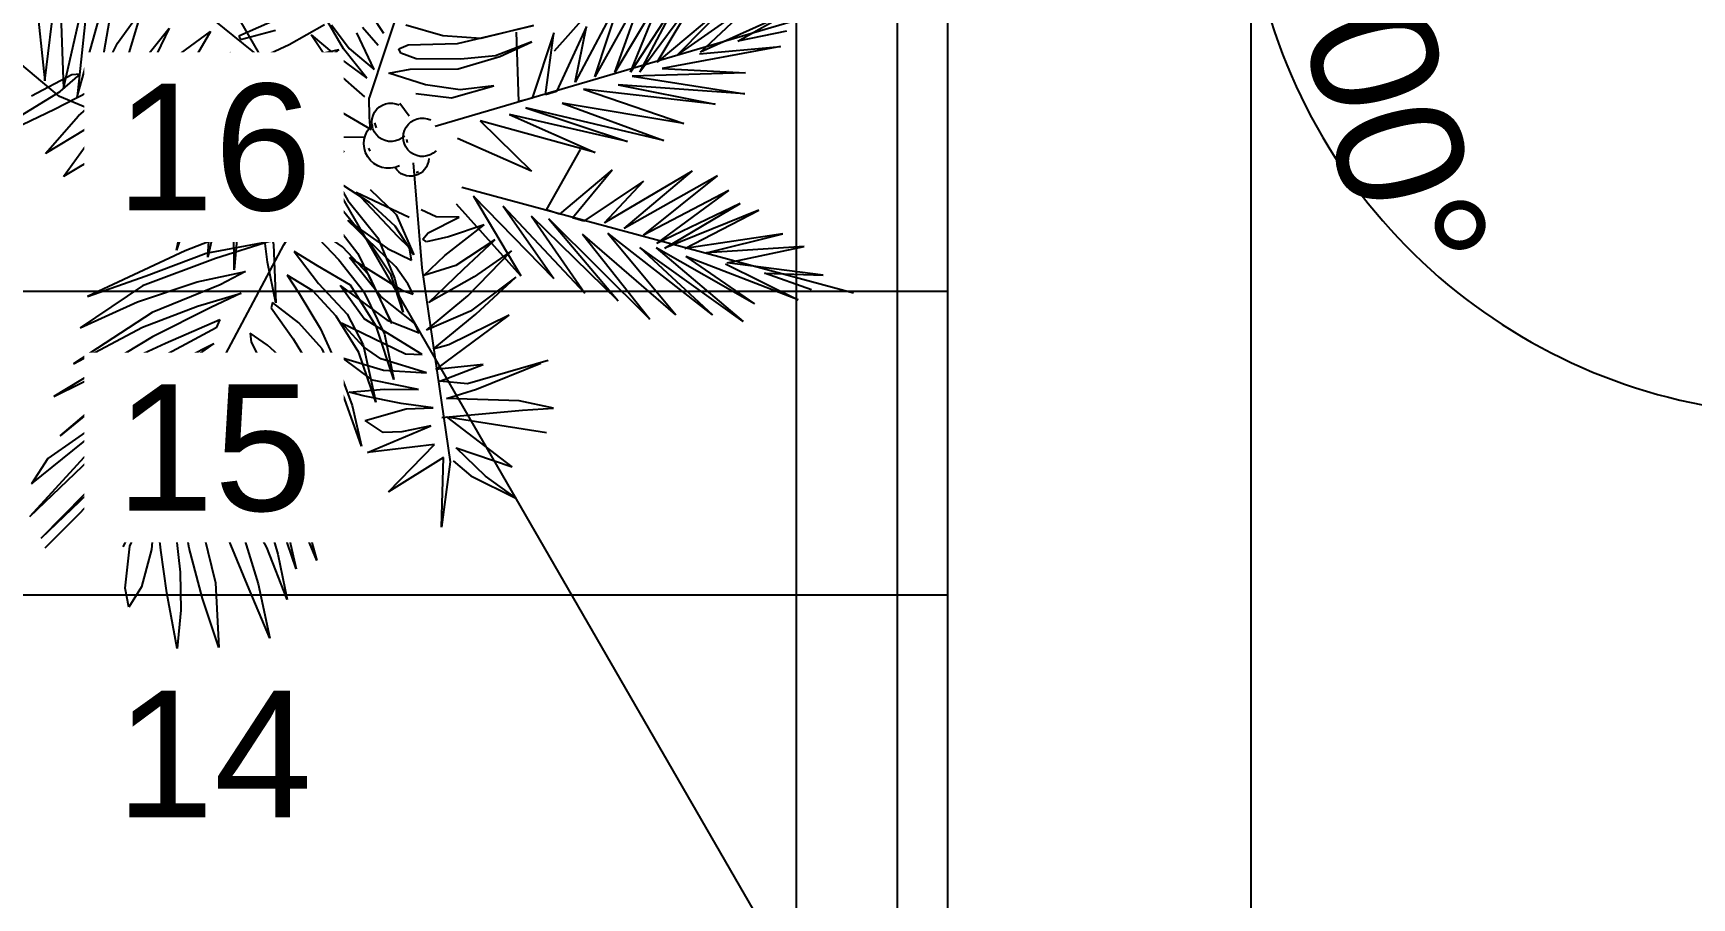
# Model space of a CAD drawing. Header units: metres. Extents: x 97 to 197, y 104 to 205.
# Drawn here: x 103.822 to 105.462, y 117.134 to 117.988 of the extents above; entities that cross this region are included whole.
import ezdxf

# ---------------------------------------------------------------- set-up
doc = ezdxf.new("R2010")
doc.units = ezdxf.units.M
doc.linetypes.add('ACAD_ISO10W100', pattern=[18, 12, -3, 0, -3])
doc.linetypes.add('ACAD_ISO12W100', pattern=[21, 12, -3, 0, -3, 0, -3])
doc.layers.get('0').update_dxf_attribs({"plot": 0})
for name, color, linetype in [('10-PROJ_SUP', 2, 'ACAD_ISO12W100'), ('15-COTAS', 14, 'Continuous'), ('16-EIXOS', 253, 'ACAD_ISO10W100'), ('18-HATCH', 1, 'Continuous'), ('5-PISO', 1, 'Continuous'), ('6-VEGETAÇÃO', 104, 'Continuous'), ('TEXT', 1, 'Continuous')]:
    doc.layers.add(name, color=color, linetype=linetype)
doc.styles.add('Arial', font='arial.ttf', dxfattribs={"height": 125})
doc.styles.get("Standard").update_dxf_attribs({"font": 'arial.ttf', "height": 2.5})
doc.dimstyles.new('COTA ANOTATIVA', dxfattribs={"dimtxt": 2.5, "dimasz": 2.5, "dimexe": 2, "dimexo": 1, "dimgap": 0.5, "dimtad": 1, "dimzin": 4, "dimdsep": 46, "dimtxsty": 'Standard', "dimblk": 'ARCHTICK', "dimcen": 1, "dimclrd": 256, "dimclre": 256, "dimclrt": 256, "dimazin": 0, "dimtfac": 1, "dimtofl": 0, "dimtmove": 1, "dimatfit": 3, "dimldrblk": 'DOT', "dimfxl": 2, "dimfxlon": 1, "dimtolj": 1, "dimtzin": 0, "dimarcsym": 0})

# ---------------------------------------------------------------- blocks, each defined once
blk = doc.blocks.new('A2')
at = {"layer": '6-VEGETAÇÃO', "extrusion": (-5.08599e-09, -1.37735e-08, 1)}
for p, q in [((624.1, -0.43, 0), (616.23, 28.83, 0)), ((631.02, -14.39, 0), (619.25, 28.25, 0)), ((619.25, 28.25, 0), (625.08, 4.39, 0)), ((635.59, -1.53, 0), (626.3, 27.98, 0)), ((626.3, 27.98, 0), (633.45, -1.28, 0)), ((638.23, 15.1, 0), (634.28, 22.86, 0)), ((634.28, 22.86, 0), (638.96, -7.43, 0)), ((592.6, 10.21, 0), (589.31, 16.32, 0)), ((589.31, 16.32, 0), (594.61, 14.49, 0)), ((594.61, 14.49, 0), (604.47, 7.25, 0)), ((640.7, -13.96, 0), (638.23, 15.1, 0)), ((581.06, 3.77, 0), (572.04, 10.25, 0)), ((572.04, 10.25, 0), (587.45, 4.72, 0)), ((600.52, 2.31, 0), (592.6, 10.21, 0)), ((604.47, 7.25, 0), (612.46, -3.87, 0)), ((605.3, 9.05, 0), (657.5, -74.71, 0)), ((647.25, -22.86, 0), (642.1, 8.73, 0)), ((642.1, 8.73, 0), (645.64, -10.79, 0)), ((590.68, -1.53, 0), (581.06, 3.77, 0)), ((587.45, 4.72, 0), (598.97, 0.1, 0)), ((598.97, 0.1, 0), (611.36, -5.29, 0)), ((611.36, -5.29, 0), (600.52, 2.31, 0)), ((625.08, 4.39, 0), (628.16, -19.02, 0)), ((652.87, 4.66, 0), (651.66, -13.06, 0)), ((653.48, -28.57, 0), (652.87, 4.66, 0)), ((582.9, -8.83, 0), (566.25, -0.31, 0)), ((566.25, -0.31, 0), (580.9, -3.32, 0)), ((580.9, -3.32, 0), (595.37, -7.22, 0)), ((606.41, -8.46, 0), (590.68, -1.53, 0)), ((628.16, -19.02, 0), (624.1, -0.43, 0)), ((633.45, -1.28, 0), (633.69, -28.09, 0)), ((637.25, -21.61, 0), (635.59, -1.53, 0)), ((596.49, -12.83, 0), (582.9, -8.83, 0)), ((595.37, -7.22, 0), (607.94, -11.83, 0)), ((617.55, -13.34, 0), (606.41, -8.46, 0)), ((638.96, -7.43, 0), (638.77, -34.21, 0)), ((658.17, -5.01, 0), (657.39, -27.52, 0)), ((659.62, -32, 0), (658.17, -5.01, 0)), ((611.39, -16.33, 0), (596.49, -12.83, 0)), ((607.94, -11.83, 0), (617.55, -13.34, 0)), ((642.35, -35.84, 0), (640.7, -13.96, 0)), ((645.64, -10.79, 0), (643.48, -34.02, 0)), ((651.66, -13.06, 0), (650.08, -30.92, 0)), ((666.22, -11.84, 0), (664.45, -29.9, 0)), ((667.71, -33.53, 0), (666.22, -11.84, 0)), ((576.52, -19.4, 0), (561.2, -14.47, 0)), ((561.2, -14.47, 0), (577.76, -16.52, 0)), ((577.76, -16.52, 0), (594.92, -18.79, 0)), ((594.92, -18.79, 0), (607.97, -18, 0)), ((607.97, -18, 0), (620.79, -17.36, 0)), ((620.79, -17.36, 0), (611.39, -16.33, 0)), ((633.69, -28.09, 0), (631.02, -14.39, 0)), ((672.96, -18.13, 0), (669.66, -35.78, 0)), ((670.32, -49.18, 0), (672.96, -18.13, 0)), ((590.56, -22.62, 0), (576.52, -19.4, 0)), ((600.57, -22.48, 0), (590.56, -22.62, 0)), ((612.47, -22.05, 0), (600.57, -22.48, 0)), ((611.77, -26.14, 0), (619.4, -23.71, 0)), ((623.72, -20.42, 0), (612.47, -22.05, 0)), ((619.4, -23.71, 0), (623.72, -20.42, 0)), ((638.77, -34.21, 0), (637.25, -21.61, 0)), ((646.58, -45.82, 0), (647.25, -22.86, 0)), ((724.51, -36.88, 0), (725.7, -21.6, 0)), ((581.06, -28.55, 0), (568.39, -24.33, 0)), ((568.39, -24.33, 0), (584.34, -26.83, 0)), ((593.43, -31.65, 0), (581.06, -28.55, 0)), ((584.34, -26.83, 0), (600.76, -27.15, 0)), ((600.76, -27.15, 0), (611.77, -26.14, 0)), ((619.6, -28.38, 0), (605.36, -30.84, 0)), ((628.96, -27.59, 0), (619.6, -28.38, 0)), ((625.75, -29.86, 0), (628.96, -27.59, 0)), ((652.4, -47.45, 0), (653.48, -28.57, 0)), ((657.39, -27.52, 0), (654.71, -44.29, 0)), ((715.08, -41.71, 0), (714.76, -28.26, 0)), ((714.76, -28.26, 0), (719.41, -42, 0)), ((727.73, -26.01, 0), (728.19, -40.94, 0)), ((592.45, -36.48, 0), (574.8, -31.06, 0)), ((574.8, -31.06, 0), (590.27, -34.1, 0)), ((605.36, -30.84, 0), (593.43, -31.65, 0)), ((603.55, -34.91, 0), (615.13, -33.12, 0)), ((615.13, -33.12, 0), (625.75, -29.86, 0)), ((650.08, -30.92, 0), (648.13, -47.96, 0)), ((656.74, -53.01, 0), (659.62, -32, 0)), ((664.45, -29.9, 0), (660.81, -47.71, 0)), ((706.63, -42.01, 0), (706.47, -29.52, 0)), ((706.47, -29.52, 0), (711.71, -41.21, 0)), ((730.65, -46.3, 0), (731.1, -33.08, 0)), ((593.33, -42.4, 0), (573.91, -37.44, 0)), ((573.91, -37.44, 0), (593.01, -39.88, 0)), ((590.27, -34.1, 0), (603.55, -34.91, 0)), ((607.56, -38.38, 0), (592.45, -36.48, 0)), ((622.22, -35.52, 0), (607.56, -38.38, 0)), ((619.59, -40.28, 0), (627.98, -37.29, 0)), ((633.83, -35.14, 0), (622.22, -35.52, 0)), ((627.98, -37.29, 0), (633.83, -35.14, 0)), ((643.02, -42.96, 0), (642.35, -35.84, 0)), ((643.48, -34.02, 0), (643.02, -42.96, 0)), ((663.98, -55.62, 0), (667.71, -33.53, 0)), ((669.66, -35.78, 0), (666.67, -54.11, 0)), ((723.58, -55.2, 0), (724.51, -36.88, 0)), ((726.98, -40.06, 0), (744.01, -33.84, 0)), ((593.01, -39.88, 0), (607.04, -41.98, 0)), ((604.42, -44.47, 0), (593.33, -42.4, 0)), ((607.04, -41.98, 0), (619.59, -40.28, 0)), ((693.53, -53.3, 0), (689.81, -41.87, 0)), ((689.81, -41.87, 0), (702.49, -58.31, 0)), ((704.78, -60.12, 0), (698.71, -38.57, 0)), ((698.71, -38.57, 0), (710.68, -60.46, 0)), ((710.68, -60.46, 0), (706.63, -42.01, 0)), ((711.71, -41.21, 0), (716.42, -58.42, 0)), ((713.34, -50.48, 0), (726.98, -40.06, 0)), ((716.42, -58.42, 0), (715.08, -41.71, 0)), ((719.41, -42, 0), (722.17, -56.11, 0)), ((728.19, -40.94, 0), (729.64, -48.46, 0)), ((759.89, -58.86, 0), (728.4, -42.16, 0)), ((728.4, -42.16, 0), (754.37, -66.21, 0)), ((766.34, -53.39, 0), (733.01, -38.62, 0)), ((733.01, -38.62, 0), (759.89, -58.86, 0)), ((598.98, -49.69, 0), (583.29, -44.89, 0)), ((583.29, -44.89, 0), (596.7, -47.15, 0)), ((596.7, -47.15, 0), (610.77, -48.82, 0)), ((615.2, -44.5, 0), (604.42, -44.47, 0)), ((628.03, -44.58, 0), (615.2, -44.5, 0)), ((622.13, -48.35, 0), (636.69, -44.61, 0)), ((636.69, -44.61, 0), (628.03, -44.58, 0)), ((648.13, -47.96, 0), (646.58, -45.82, 0)), ((654.71, -44.29, 0), (651.56, -57.09, 0)), ((651.56, -57.09, 0), (652.4, -47.45, 0)), ((660.81, -47.71, 0), (656.41, -61.27, 0)), ((695.14, -73.61, 0), (671.65, -47.12, 0)), ((671.65, -47.12, 0), (699.38, -71.82, 0)), ((683.04, -51.44, 0), (682.59, -47.07, 0)), ((682.59, -47.07, 0), (699.13, -63.91, 0)), ((754.37, -66.21, 0), (724.35, -44.35, 0)), ((724.35, -44.35, 0), (742.61, -63.03, 0)), ((729.64, -48.46, 0), (730.65, -46.3, 0)), ((598.07, -57.61, 0), (585.81, -51.87, 0)), ((585.81, -51.87, 0), (596.07, -54.74, 0)), ((611.27, -51.52, 0), (598.98, -49.69, 0)), ((610.77, -48.82, 0), (622.13, -48.35, 0)), ((623.94, -51.71, 0), (611.27, -51.52, 0)), ((637.91, -52.5, 0), (623.94, -51.71, 0)), ((640.32, -53.53, 0), (637.91, -52.5, 0)), ((667.21, -69.42, 0), (670.32, -49.18, 0)), ((699.38, -71.82, 0), (683.04, -51.44, 0)), ((701.26, -65.36, 0), (713.34, -50.48, 0)), ((743.49, -67.33, 0), (725.37, -52.2, 0)), ((725.37, -52.2, 0), (732, -62.21, 0)), ((596.07, -54.74, 0), (608.56, -57.65, 0)), ((624.05, -59.58, 0), (634.83, -56.21, 0)), ((634.83, -56.21, 0), (640.32, -53.53, 0)), ((656.41, -61.27, 0), (656.74, -53.01, 0)), ((666.67, -54.11, 0), (660.37, -71.87, 0)), ((660.37, -71.87, 0), (663.98, -55.62, 0)), ((690.2, -76.67, 0), (665.43, -53.89, 0)), ((665.43, -53.89, 0), (695.14, -73.61, 0)), ((699.13, -63.91, 0), (693.53, -53.3, 0)), ((728.28, -77.37, 0), (714.22, -56.77, 0)), ((714.22, -56.77, 0), (720.07, -74.73, 0)), ((722.59, -58.1, 0), (720.13, -56.52, 0)), ((720.13, -56.52, 0), (728.28, -77.37, 0)), ((722.17, -56.11, 0), (723.58, -55.2, 0)), ((608.2, -61.15, 0), (598.07, -57.61, 0)), ((619.38, -63.81, 0), (608.2, -61.15, 0)), ((608.56, -57.65, 0), (624.05, -59.58, 0)), ((686, -78.09, 0), (658.48, -58.71, 0)), ((658.48, -58.71, 0), (690.2, -76.67, 0)), ((703.21, -62.22, 0), (701.9, -63.27, 0)), ((702.49, -58.31, 0), (704.78, -60.12, 0)), ((707.35, -76, 0), (703.21, -62.22, 0)), ((715.09, -76.02, 0), (708.71, -59.36, 0)), ((708.71, -59.36, 0), (711.69, -75.86, 0)), ((736.82, -73.21, 0), (722.59, -58.1, 0)), ((732, -62.21, 0), (736.82, -73.21, 0)), ((581.31, -83.95, 0), (580.69, -65.22, 0)), ((580.69, -65.22, 0), (585.87, -83.56, 0)), ((585.87, -83.56, 0), (593.52, -65.64, 0)), ((593.52, -65.64, 0), (591.09, -85.4, 0)), ((607.52, -68.57, 0), (595.98, -65.06, 0)), ((595.98, -65.06, 0), (610.37, -67.69, 0)), ((632.64, -63.5, 0), (619.38, -63.81, 0)), ((643.65, -62.49, 0), (632.64, -63.5, 0)), ((635.84, -67.22, 0), (644.75, -63.59, 0)), ((644.75, -63.59, 0), (643.65, -62.49, 0)), ((659.1, -72.18, 0), (644.22, -64.35, 0)), ((644.22, -64.35, 0), (655.56, -68.14, 0)), ((687.32, -85.09, 0), (701.26, -65.36, 0)), ((701.9, -63.27, 0), (702.77, -81.59, 0)), ((596.26, -72.49, 0), (601.88, -69.74, 0)), ((601.88, -69.74, 0), (598.85, -81.65, 0)), ((611.3, -69.77, 0), (606.97, -78.92, 0)), ((618.93, -70.51, 0), (607.52, -68.57, 0)), ((608.3, -72.79, 0), (611.3, -69.77, 0)), ((610.37, -67.69, 0), (626, -69.26, 0)), ((631.2, -71.78, 0), (618.93, -70.51, 0)), ((626, -69.26, 0), (635.84, -67.22, 0)), ((643.16, -71.54, 0), (631.2, -71.78, 0)), ((641.87, -75.37, 0), (649.47, -71.12, 0)), ((649.47, -71.12, 0), (643.16, -71.54, 0)), ((655.56, -68.14, 0), (665.55, -72.32, 0)), ((662.51, -79.23, 0), (667.21, -69.42, 0)), ((696.53, -70.58, 0), (695.74, -72.82, 0)), ((698.71, -77.91, 0), (696.53, -70.58, 0)), ((579.32, -84.99, 0), (564.18, -73.43, 0)), ((564.18, -73.43, 0), (581.31, -83.95, 0)), ((593.74, -77.19, 0), (596.26, -72.49, 0)), ((600.94, -81.14, 0), (608.3, -72.79, 0)), ((621.07, -80.11, 0), (604.93, -75.02, 0)), ((604.93, -75.02, 0), (619.77, -77.94, 0)), ((610.9, -77.36, 0), (620.86, -73.09, 0)), ((620.86, -73.09, 0), (611.78, -81.55, 0)), ((632.14, -77.45, 0), (641.87, -75.37, 0)), ((654.38, -76.33, 0), (642.89, -77.87, 0)), ((647.46, -80.15, 0), (654.38, -76.33, 0)), ((657.5, -74.71, 0), (672.42, -103.39, 0)), ((680.43, -78.57, 0), (659.1, -72.18, 0)), ((665.55, -72.32, 0), (686, -78.09, 0)), ((695.74, -72.82, 0), (696.59, -86.02, 0)), ((713.33, -89.21, 0), (707.35, -76, 0)), ((711.69, -75.86, 0), (713.33, -89.21, 0)), ((721.45, -87.14, 0), (715.09, -76.02, 0)), ((720.07, -74.73, 0), (721.45, -87.14, 0)), ((591.09, -85.4, 0), (593.74, -77.19, 0)), ((595.27, -88.56, 0), (600.94, -81.14, 0)), ((601.97, -87.53, 0), (610.9, -77.36, 0)), ((606.97, -78.92, 0), (601.97, -87.53, 0)), ((629.74, -77.94, 0), (612.69, -89.4, 0)), ((615.07, -82.49, 0), (620.57, -79.89, 0)), ((619.77, -77.94, 0), (632.14, -77.45, 0)), ((620.57, -79.89, 0), (629.74, -77.94, 0)), ((631.1, -80.53, 0), (621.07, -80.11, 0)), ((642.89, -77.87, 0), (631.1, -80.53, 0)), ((637.86, -85.6, 0), (647.46, -80.15, 0)), ((700.64, -92.72, 0), (698.71, -77.91, 0)), ((579.06, -85.89, 0), (572.77, -88.11, 0)), ((631.89, -105.95, 0), (579.32, -84.99, 0)), ((598.85, -81.65, 0), (595.27, -88.56, 0)), ((611.78, -81.55, 0), (604.94, -91.88, 0)), ((604.94, -91.88, 0), (615.07, -82.49, 0)), ((620.71, -87, 0), (608.03, -82.79, 0)), ((608.03, -82.79, 0), (623.85, -86.07, 0)), ((610.17, -93.47, 0), (627.47, -84.1, 0)), ((639.29, -82.95, 0), (623.79, -89.7, 0)), ((623.85, -86.07, 0), (637.86, -85.6, 0)), ((627.47, -84.1, 0), (639.29, -82.95, 0)), ((656.76, -83.66, 0), (645.87, -86.27, 0)), ((648.57, -89.08, 0), (658.62, -84.36, 0)), ((658.62, -84.36, 0), (656.76, -83.66, 0)), ((672.81, -110.42, 0), (687.32, -85.09, 0)), ((687.18, -82.73, 0), (687.06, -86.4, 0)), ((694.71, -101.45, 0), (687.18, -82.73, 0)), ((696.59, -86.02, 0), (694.71, -101.45, 0)), ((702.77, -81.59, 0), (703.1, -96.92, 0)), ((572.77, -88.11, 0), (560.59, -96.29, 0)), ((581.93, -88.51, 0), (569.07, -99.72, 0)), ((569.07, -99.72, 0), (591.08, -90.64, 0)), ((570.55, -91.77, 0), (581.93, -88.51, 0)), ((591.08, -90.64, 0), (572.68, -113.34, 0)), ((591.61, -89.33, 0), (581.74, -110.5, 0)), ((612.69, -89.4, 0), (610.17, -93.47, 0)), ((623.79, -89.7, 0), (616.07, -95.84, 0)), ((634.45, -87.95, 0), (620.71, -87, 0)), ((644.68, -91.97, 0), (622.23, -90.38, 0)), ((622.23, -90.38, 0), (637.82, -91.62, 0)), ((644.88, -89.25, 0), (629.15, -97.72, 0)), ((630.63, -91.55, 0), (644.88, -89.25, 0)), ((645.87, -86.27, 0), (634.45, -87.95, 0)), ((637.82, -91.62, 0), (648.57, -89.08, 0)), ((658.87, -90.05, 0), (644.68, -91.97, 0)), ((661.66, -90.82, 0), (658.87, -90.05, 0)), ((661.3, -92.08, 0), (661.66, -90.82, 0)), ((687.06, -86.4, 0), (686.23, -98.17, 0)), ((707.02, -96.14, 0), (723.79, -89.77, 0)), ((560.59, -96.29, 0), (570.55, -91.77, 0)), ((584.62, -111.03, 0), (595.67, -93.27, 0)), ((595.67, -93.27, 0), (593.66, -102.05, 0)), ((596.28, -100.6, 0), (600.9, -94.07, 0)), ((600.9, -94.07, 0), (598.87, -107.3, 0)), ((598.87, -107.3, 0), (604.41, -94.76, 0)), ((604.41, -94.76, 0), (607.46, -120.94, 0)), ((618.95, -96.11, 0), (630.63, -91.55, 0)), ((633.21, -97.59, 0), (623.45, -94.87, 0)), ((623.45, -94.87, 0), (634.47, -97.23, 0)), ((635.83, -99.57, 0), (654.43, -94.25, 0)), ((654.43, -94.25, 0), (641.7, -100.11, 0)), ((644.52, -96.54, 0), (657.21, -94.45, 0)), ((657.21, -94.45, 0), (661.3, -92.08, 0)), ((703.1, -96.92, 0), (700.64, -92.72, 0)), ((715.14, -93.55, 0), (712.38, -103.6, 0)), ((714.57, -108.58, 0), (716.19, -93.56, 0)), ((716.19, -93.56, 0), (715.14, -93.55, 0)), ((608.72, -101.58, 0), (609.9, -96.98, 0)), ((609.9, -96.98, 0), (612.46, -112.69, 0)), ((614.04, -111.8, 0), (615.65, -98.05, 0)), ((615.65, -98.05, 0), (618.22, -113.38, 0)), ((616.07, -95.84, 0), (618.95, -96.11, 0)), ((629.15, -97.72, 0), (626.52, -99.91, 0)), ((626.52, -99.91, 0), (629.93, -100.08, 0)), ((629.93, -100.08, 0), (635.83, -99.57, 0)), ((645.74, -99.24, 0), (633.21, -97.59, 0)), ((634.47, -97.23, 0), (644.52, -96.54, 0)), ((641.7, -100.11, 0), (635.29, -104.39, 0)), ((643.14, -104.42, 0), (660.28, -100.44, 0)), ((659.41, -97.08, 0), (645.74, -99.24, 0)), ((660.28, -100.44, 0), (646.38, -110.07, 0)), ((655.77, -102.3, 0), (665.68, -97.21, 0)), ((665.68, -97.21, 0), (659.41, -97.08, 0)), ((685.69, -104.19, 0), (680.7, -97.48, 0)), ((686.23, -98.17, 0), (685.69, -104.19, 0)), ((687.37, -105.35, 0), (707.02, -96.14, 0)), ((707.43, -97.45, 0), (702.44, -103.57, 0)), ((706.73, -104.89, 0), (707.43, -97.45, 0)), ((590.44, -124.13, 0), (596.28, -100.6, 0)), ((593.66, -102.05, 0), (590.86, -121.93, 0)), ((607.46, -120.94, 0), (608.72, -101.58, 0)), ((622.02, -117.69, 0), (622.18, -102.67, 0)), ((622.18, -102.67, 0), (625.54, -116.14, 0)), ((627.52, -114.72, 0), (629.65, -105.31, 0)), ((629.65, -105.31, 0), (631.6, -113.43, 0)), ((635.29, -104.39, 0), (638.69, -105.71, 0)), ((636.29, -105.75, 0), (646.11, -105.25, 0)), ((638.69, -105.71, 0), (643.14, -104.42, 0)), ((646.11, -105.25, 0), (655.77, -102.3, 0)), ((658.92, -104.33, 0), (648.91, -107.15, 0)), ((696.93, -108, 0), (698, -101.2, 0)), ((702.44, -103.57, 0), (698.47, -116.64, 0)), ((706.69, -116.67, 0), (706.73, -104.89, 0)), ((659.41, -118.89, 0), (631.89, -105.95, 0)), ((648.91, -107.15, 0), (636.29, -105.75, 0)), ((669.45, -109.81, 0), (668.51, -109.76, 0)), ((673.62, -113.21, 0), (687.37, -105.35, 0)), ((698.47, -116.64, 0), (696.93, -108, 0)), ((581.74, -110.5, 0), (577.79, -118.59, 0)), ((577.79, -118.59, 0), (584.62, -111.03, 0)), ((612.46, -112.69, 0), (615.96, -128.03, 0)), ((615.96, -128.03, 0), (614.04, -111.8, 0)), ((618.22, -113.38, 0), (623.13, -130.78, 0)), ((628.37, -128.18, 0), (627.52, -114.72, 0)), ((631.6, -113.43, 0), (633.65, -127.68, 0)), ((635.78, -117.1, 0), (637.74, -110.83, 0)), ((637.74, -110.83, 0), (638.94, -110.31, 0)), ((638.94, -110.31, 0), (639.72, -112.52, 0)), ((639.72, -112.52, 0), (639.16, -122.61, 0)), ((642.58, -116.87, 0), (646.51, -114.11, 0)), ((672.78, -110.5, 0), (672.81, -110.42, 0)), ((674.93, -115.03, 0), (673.48, -114.7, 0)), ((673.64, -113.25, 0), (674.78, -113.42, 0)), ((674.78, -113.42, 0), (677.13, -114.62, 0)), ((677.13, -114.62, 0), (681.98, -117.26, 0)), ((682.88, -116.33, 0), (693.62, -112.7, 0)), ((698.06, -114.81, 0), (687.21, -119.48, 0)), ((693.62, -112.7, 0), (706.07, -111.84, 0)), ((706.07, -111.84, 0), (698.06, -114.81, 0)), ((623.13, -130.78, 0), (622.02, -117.69, 0)), ((625.54, -116.14, 0), (628.37, -128.18, 0)), ((633.65, -127.68, 0), (635.78, -117.1, 0)), ((639.16, -122.61, 0), (642.58, -116.87, 0)), ((656.51, -118.23, 0), (656.39, -118.97, 0)), ((703.47, -141.4, 0), (681.98, -117.26, 0)), ((687.21, -119.48, 0), (697.94, -117.95, 0)), ((697.15, -119.4, 0), (688.36, -122.62, 0)), ((705.64, -118.38, 0), (697.15, -119.4, 0)), ((697.94, -117.95, 0), (710.35, -117.87, 0)), ((615.53, -129.51, 0), (642.79, -123.81, 0)), ((666.22, -120.62, 0), (665.33, -120.29, 0)), ((676.21, -124.13, 0), (671.69, -124.67, 0)), ((688.36, -122.62, 0), (700.02, -123.6, 0)), ((563.23, -210.17, 0), (646.2, -127.56, 0)), ((610.17, -137.43, 0), (642.34, -129.12, 0)), ((642.34, -129.12, 0), (615.53, -129.51, 0)), ((677.07, -133.2, 0), (685.35, -125.75, 0)), ((685.35, -125.75, 0), (683.24, -131.65, 0)), ((700.64, -125.81, 0), (693.84, -127.09, 0)), ((695.92, -130.24, 0), (711.89, -129.24, 0)), ((637.74, -243.42, 0), (665.32, -129.63, 0)), ((640.19, -147.32, 0), (659.1, -133.47, 0)), ((676.3, -129.54, 0), (670.1, -137.89, 0)), ((670.87, -141.18, 0), (677.07, -133.2, 0)), ((683.24, -131.65, 0), (676.36, -143.67, 0)), ((684.91, -134.65, 0), (688.59, -131.67, 0)), ((688.59, -131.67, 0), (689.9, -131.79, 0)), ((689.9, -131.79, 0), (689.62, -134.67, 0)), ((601.97, -142.98, 0), (635.49, -135.15, 0)), ((635.49, -135.15, 0), (610.17, -137.43, 0)), ((670.1, -137.89, 0), (666.92, -150.18, 0)), ((678.45, -145.77, 0), (684.91, -134.65, 0)), ((689.62, -134.67, 0), (682.78, -147.24, 0)), ((686.86, -144.64, 0), (694.85, -136.93, 0)), ((595.27, -150.26, 0), (628.91, -140.79, 0)), ((628.91, -140.79, 0), (601.97, -142.98, 0)), ((635.67, -165.89, 0), (660.16, -141.7, 0)), ((660.16, -141.7, 0), (640.19, -147.32, 0)), ((666.92, -150.18, 0), (670.87, -141.18, 0)), ((586.17, -155.5, 0), (625.75, -144.76, 0)), ((625.75, -144.76, 0), (595.27, -150.26, 0)), ((625.45, -148.09, 0), (628.39, -145.4, 0)), ((628.89, -167.63, 0), (625.45, -148.09, 0)), ((628.39, -145.4, 0), (638.55, -162.7, 0)), ((676.36, -143.67, 0), (673.44, -155.96, 0)), ((674.23, -154.91, 0), (678.45, -145.77, 0)), ((682.78, -147.24, 0), (676.28, -168.79, 0)), ((680.66, -153.78, 0), (686.86, -144.64, 0)), ((583.48, -162.6, 0), (617.11, -150.94, 0)), ((617.11, -150.94, 0), (586.17, -155.5, 0)), ((620.18, -153.11, 0), (622.56, -150.81, 0)), ((621.52, -173.78, 0), (620.18, -153.11, 0)), ((622.56, -150.81, 0), (628.89, -167.63, 0)), ((633.75, -175.6, 0), (657.5, -149.95, 0)), ((657.5, -149.95, 0), (635.67, -165.89, 0)), ((578.2, -171.81, 0), (613.66, -157.4, 0)), ((613.66, -157.4, 0), (583.48, -162.6, 0)), ((628.73, -184.82, 0), (656.87, -154.98, 0)), ((656.87, -154.98, 0), (633.75, -175.6, 0)), ((658.36, -157.98, 0), (659.45, -154.15, 0)), ((671.5, -172.84, 0), (658.36, -157.98, 0)), ((659.45, -154.15, 0), (677.16, -163.59, 0)), ((672.51, -166.05, 0), (674.23, -154.91, 0)), ((673.44, -155.96, 0), (672.51, -166.05, 0)), ((676.28, -168.79, 0), (680.66, -153.78, 0)), ((612.19, -193.06, 0), (612.46, -162.16, 0)), ((612.46, -162.16, 0), (617.04, -187.42, 0)), ((617.04, -187.42, 0), (616.76, -158.07, 0)), ((616.76, -158.07, 0), (621.52, -173.78, 0)), ((656.49, -165.01, 0), (657.31, -161.8, 0)), ((657.31, -161.8, 0), (671.5, -172.84, 0)), ((572.12, -178.5, 0), (605.49, -163.35, 0)), ((603.08, -167.41, 0), (572.12, -178.5, 0)), ((574.82, -183.87, 0), (603.08, -167.41, 0)), ((605.49, -163.35, 0), (578.2, -171.81, 0)), ((606.9, -193.86, 0), (608.05, -166.02, 0)), ((608.05, -166.02, 0), (612.19, -193.06, 0)), ((652.73, -164.76, 0), (628.73, -184.82, 0)), ((630.15, -192.28, 0), (652.73, -164.76, 0)), ((668.43, -181.94, 0), (656.49, -165.01, 0)), ((597.66, -198.46, 0), (601.76, -169.5, 0)), ((601.76, -169.5, 0), (601.98, -194.77, 0)), ((601.98, -194.77, 0), (604.05, -168.23, 0)), ((604.05, -168.23, 0), (606.9, -193.86, 0)), ((653.17, -172.08, 0), (630.15, -192.28, 0)), ((630.45, -202.89, 0), (653.17, -172.08, 0)), ((671.73, -195.91, 0), (656.16, -171.03, 0)), ((656.16, -171.03, 0), (668.43, -181.94, 0)), ((686.88, -230.17, 0), (666.93, -170.29, 0)), ((569.6, -195.38, 0), (596.58, -173.56, 0)), ((596.58, -173.56, 0), (574.82, -183.87, 0)), ((588.29, -201.05, 0), (598.74, -174.43, 0)), ((598.74, -174.43, 0), (597.66, -198.46, 0)), ((670.55, -203.25, 0), (654.63, -176.76, 0)), ((654.63, -176.76, 0), (671.73, -195.91, 0)), ((582, -204.52, 0), (594.51, -179.19, 0)), ((594.51, -179.19, 0), (588.29, -201.05, 0)), ((628.77, -211.77, 0), (649.31, -181.42, 0)), ((649.31, -181.42, 0), (630.45, -202.89, 0)), ((589.08, -182.38, 0), (569.6, -195.38, 0)), ((572.15, -205.18, 0), (589.07, -182.97, 0)), ((589.07, -182.97, 0), (582, -204.52, 0)), ((649.38, -186.14, 0), (628.77, -211.77, 0)), ((633.88, -214.94, 0), (649.38, -186.14, 0)), ((662.73, -210.04, 0), (650.63, -186.33, 0)), ((650.63, -186.33, 0), (666.45, -206.7, 0)), ((666.45, -206.7, 0), (652.89, -182.36, 0)), ((652.89, -182.36, 0), (670.55, -203.25, 0)), ((570.16, -200.17, 0), (581.08, -190.86, 0)), ((581.08, -190.86, 0), (572.15, -205.18, 0)), ((660.98, -215.44, 0), (649.34, -188.61, 0)), ((649.34, -188.61, 0), (662.73, -210.04, 0)), ((647.04, -194.78, 0), (633.88, -214.94, 0)), ((635.44, -227.48, 0), (647.04, -194.78, 0)), ((654.34, -222.55, 0), (649.34, -194.4, 0)), ((649.34, -194.4, 0), (660.98, -215.44, 0)), ((650.79, -228.8, 0), (648.23, -200.66, 0)), ((648.23, -200.66, 0), (654.34, -222.55, 0)), ((645.26, -206.22, 0), (635.44, -227.48, 0)), ((642.74, -234.51, 0), (645.56, -206.73, 0)), ((645.56, -206.73, 0), (650.79, -228.8, 0)), ((638.42, -231.27, 0), (642.87, -217.63, 0)), ((642.87, -217.63, 0), (642.74, -234.51, 0))]:
    blk.add_line(p, q, dxfattribs=at)
at = {"layer": '6-VEGETAÇÃO', "extrusion": (5.08599e-09, 1.37735e-08, -1)}
for centre, major_axis, start_param, end_param in [((667.71, -115.51, 0), (-5.04, 5.04, 0), 5.569618, 8.487626), ((660.93, -118.93, 0), (3.71, 3.71, 0), 2.901972, 5.476383), ((672.71, -119.18, 0), (-3.92, 3.92, 0), 5.235779, 9.608582), ((664.41, -124.9, 0), (3.92, 3.92, 0), 3.664983, 8.037786)]:
    blk.add_ellipse(centre, major_axis=major_axis, ratio=1, start_param=start_param, end_param=end_param, dxfattribs=at)
blk = doc.blocks.new('_ArchTick')
at = {"color": 0, "linetype": 'ByBlock', "const_width": 0.15}
blk.add_lwpolyline([(-0.5, -0.5), (0.5, 0.5)], dxfattribs=at)
blk = doc.blocks.new('*D298')
at = {"layer": '15-COTAS', "lineweight": -2, "transparency": 16777216}
blk.add_arc((105.576, 118.1672), 0.556, 120, 270, dxfattribs=at)
at = {"layer": 'Defpoints', "color": 0, "transparency": 16777216}
for p in [(102.076, 124.2293), (105.0285, 118.2637), (105.576, 118.1672), (105.576, 118.1672), (105.576, 111.1672)]:
    blk.add_point(p, dxfattribs=at)
at = {"layer": '15-COTAS', "lineweight": -2, "transparency": 16777216, "xscale": 0.125, "yscale": 0.125, "zscale": 0.125, "rotation": 29.99999999999953}
blk.add_blockref('_ArchTick', (105.298, 118.6487), dxfattribs=at)
at = {"layer": '15-COTAS', "lineweight": -2, "transparency": 16777216, "xscale": 0.125, "yscale": 0.125, "zscale": 0.125}
blk.add_blockref('_ArchTick', (105.576, 117.6112), dxfattribs=at)
at = {"layer": '15-COTAS', "transparency": 16777216, "insert": (105.1248, 118.0462), "char_height": 0.125, "attachment_point": 5, "rotation": 285}
blk.add_mtext('\\A1;150.00°', dxfattribs=at)
blk = doc.blocks.new('_Dot')
at = {"color": 0, "linetype": 'ByBlock', "lineweight": -2}
blk.add_line((-0.5, 0), (-1, 0), dxfattribs=at)
at = {"color": 0, "linetype": 'ByBlock', "const_width": 0.5}
blk.add_lwpolyline([(-0.25, 0, 1), (0.25, 0, 1)], format="xyb", close=True, dxfattribs=at)

msp = doc.modelspace()

# ---------------------------------------------------------------- hatches: boundary and pattern name
at = {"layer": '18-HATCH', "transparency": 33554508}
h = msp.add_hatch(color=254, dxfattribs=at)
h.dxf.hatch_style = 1
h.paths.add_polyline_path([(113.5749, 124.884), (113.5749, 124.3085, -0.706279), (112.158, 123.9283, -0.163371), (112.2667, 122.8106, 0.931401)])
edge = h.paths.add_edge_path()
edge.add_line((112.1544, 122.019), (112.1544, 121.5729))
edge = h.paths.add_edge_path()
edge.add_line((111.9313, 121.7984), (112.6313, 121.7984))
h.paths.add_polyline_path([(112.3021, 121.8163), (112.6153, 121.8163), (112.6153, 121.9487), (112.3021, 121.9487)], flags=9)
h.paths.add_polyline_path([(103.853, 118.645), (104.1098, 118.645), (104.1098, 118.9026), (103.853, 118.9026)], flags=9)
h.paths.add_polyline_path([(103.853, 118.345), (104.1098, 118.345), (104.1098, 118.6026), (103.853, 118.6026)], flags=9)
h.paths.add_polyline_path([(103.853, 118.045), (104.1098, 118.045), (104.1098, 118.3026), (103.853, 118.3026)], flags=9)
h.paths.add_polyline_path([(103.853, 117.745), (104.1098, 117.745), (104.1098, 118.0026), (103.853, 118.0026)], flags=9)
h.paths.add_polyline_path([(103.853, 117.448), (104.1098, 117.448), (104.1098, 117.7056), (103.853, 117.7056)], flags=9)
h.paths.add_polyline_path([(103.853, 117.145), (104.1098, 117.145), (104.1098, 117.4026), (103.853, 117.4026)], flags=9)
h.paths.add_polyline_path([(103.853, 116.845), (104.1098, 116.845), (104.1098, 117.1026), (103.853, 117.1026)], flags=9)
h.paths.add_polyline_path([(103.853, 116.545), (104.1098, 116.545), (104.1098, 116.8026), (103.853, 116.8026)], flags=9)
h.paths.add_polyline_path([(103.853, 116.245), (104.1098, 116.245), (104.1098, 116.5026), (103.853, 116.5026)], flags=9)
h.paths.add_polyline_path([(103.853, 115.945), (104.1098, 115.945), (104.1098, 116.2026), (103.853, 116.2026)], flags=9)
h.paths.add_polyline_path([(103.8648, 115.645), (104.0244, 115.645), (104.0244, 115.9026), (103.8648, 115.9026)], flags=9)
h.paths.add_polyline_path([(103.865, 115.345), (104.0246, 115.345), (104.0246, 115.6026), (103.865, 115.6026)], flags=9)
h.paths.add_polyline_path([(103.8638, 115.045), (104.0234, 115.045), (104.0234, 115.3026), (103.8638, 115.3026)], flags=9)
h.paths.add_polyline_path([(103.8655, 114.746), (104.0251, 114.746), (104.0251, 115.0036), (103.8655, 115.0036)], flags=9)
h.paths.add_polyline_path([(103.8648, 114.445), (104.0244, 114.445), (104.0244, 114.7026), (103.8648, 114.7026)], flags=9)
h.paths.add_polyline_path([(103.8698, 114.145), (104.0294, 114.145), (104.0294, 114.4026), (103.8698, 114.4026)], flags=9)
h.paths.add_polyline_path([(103.8647, 113.845), (104.0243, 113.845), (104.0243, 114.1026), (103.8647, 114.1026)], flags=9)
h.paths.add_polyline_path([(103.8669, 113.545), (104.0265, 113.545), (104.0265, 113.8026), (103.8669, 113.8026)], flags=9)
h.paths.add_polyline_path([(103.853, 113.245), (104.0126, 113.245), (104.0126, 113.5026), (103.853, 113.5026)], flags=9)
at = {"layer": '18-HATCH', "true_color": 0x8f621e}
h = msp.add_hatch(dxfattribs=at)
h.set_pattern_fill('WHEAT1', color=46, scale=0.09, angle=30, pattern_type=2)
h.set_pattern_definition([(193.1986, (110.824935, 115.860858), (-0.272792947, -0.081141975), [0.096933, -0.3877319]), (198.3008, (110.804286, 115.890347), (-0.619309391, -0.213906303), [0.0939628, -0.8456648]), (203.6901, (110.7888, 115.912464), (0.34651655, 0.132764046), [0.0917824, -0.3671294]), (209.2894, (110.778475, 115.927209), (0.715135061, 0.390873103), [0.0904489, -0.8140399])])
h.paths.add_polyline_path([(111.9834, 120.0829), (112.1329, 120.096), (112.1198, 120.2454), (111.9704, 120.2323)])
h.paths.add_polyline_path([(103.853, 118.645), (104.1098, 118.645), (104.1098, 118.9026), (103.853, 118.9026)], flags=9)
h.paths.add_polyline_path([(103.853, 118.345), (104.1098, 118.345), (104.1098, 118.6026), (103.853, 118.6026)], flags=9)
h.paths.add_polyline_path([(103.853, 118.045), (104.1098, 118.045), (104.1098, 118.3026), (103.853, 118.3026)], flags=9)
h.paths.add_polyline_path([(103.853, 117.745), (104.1098, 117.745), (104.1098, 118.0026), (103.853, 118.0026)], flags=9)
h.paths.add_polyline_path([(103.853, 117.448), (104.1098, 117.448), (104.1098, 117.7056), (103.853, 117.7056)], flags=9)
h.paths.add_polyline_path([(103.853, 117.145), (104.1098, 117.145), (104.1098, 117.4026), (103.853, 117.4026)], flags=9)
h.paths.add_polyline_path([(103.853, 116.845), (104.1098, 116.845), (104.1098, 117.1026), (103.853, 117.1026)], flags=9)
h.paths.add_polyline_path([(103.853, 116.545), (104.1098, 116.545), (104.1098, 116.8026), (103.853, 116.8026)], flags=9)
h.paths.add_polyline_path([(103.853, 116.245), (104.1098, 116.245), (104.1098, 116.5026), (103.853, 116.5026)], flags=9)
h.paths.add_polyline_path([(103.853, 115.945), (104.1098, 115.945), (104.1098, 116.2026), (103.853, 116.2026)], flags=9)
h.paths.add_polyline_path([(103.8648, 115.645), (104.0244, 115.645), (104.0244, 115.9026), (103.8648, 115.9026)], flags=9)
h.paths.add_polyline_path([(103.865, 115.345), (104.0246, 115.345), (104.0246, 115.6026), (103.865, 115.6026)], flags=9)
h.paths.add_polyline_path([(103.8638, 115.045), (104.0234, 115.045), (104.0234, 115.3026), (103.8638, 115.3026)], flags=9)
h.paths.add_polyline_path([(103.8655, 114.746), (104.0251, 114.746), (104.0251, 115.0036), (103.8655, 115.0036)], flags=9)
h.paths.add_polyline_path([(103.8648, 114.445), (104.0244, 114.445), (104.0244, 114.7026), (103.8648, 114.7026)], flags=9)
h.paths.add_polyline_path([(103.8698, 114.145), (104.0294, 114.145), (104.0294, 114.4026), (103.8698, 114.4026)], flags=9)
h.paths.add_polyline_path([(103.8647, 113.845), (104.0243, 113.845), (104.0243, 114.1026), (103.8647, 114.1026)], flags=9)
h.paths.add_polyline_path([(103.8669, 113.545), (104.0265, 113.545), (104.0265, 113.8026), (103.8669, 113.8026)], flags=9)
h.paths.add_polyline_path([(103.853, 113.245), (104.0126, 113.245), (104.0126, 113.5026), (103.853, 113.5026)], flags=9)
at = {"layer": '18-HATCH', "transparency": 33554508}
h = msp.add_hatch(color=254, dxfattribs=at)
h.dxf.hatch_style = 1
h.paths.add_polyline_path([(109.3165, 113.2808), (109.3165, 113.5308), (108.5165, 113.5308), (108.5165, 113.2808)])
h.paths.add_polyline_path([(110.5165, 113.2808), (110.5165, 113.5308), (109.7165, 113.5308), (109.7165, 113.2808)])
h.paths.add_polyline_path([(109.7165, 112.324), (109.7165, 112.074), (110.5165, 112.074), (110.5165, 112.324)])
h.paths.add_polyline_path([(108.5165, 112.324), (108.5165, 112.074), (109.3165, 112.074), (109.3165, 112.324)])
h.paths.add_polyline_path([(109.3165, 110.8672), (109.3165, 111.1172), (108.5165, 111.1172), (108.5165, 110.8672)])
h.paths.add_polyline_path([(110.5165, 110.8672), (110.5165, 111.1172), (109.7165, 111.1172), (109.7165, 110.8672)])
h.paths.add_polyline_path([(109.3165, 109.6603), (109.3165, 109.9103), (108.5165, 109.9103), (108.5165, 109.6603)])
h.paths.add_polyline_path([(103.853, 118.645), (104.1098, 118.645), (104.1098, 118.9026), (103.853, 118.9026)], flags=9)
h.paths.add_polyline_path([(103.853, 118.345), (104.1098, 118.345), (104.1098, 118.6026), (103.853, 118.6026)], flags=9)
h.paths.add_polyline_path([(103.853, 118.045), (104.1098, 118.045), (104.1098, 118.3026), (103.853, 118.3026)], flags=9)
h.paths.add_polyline_path([(103.853, 117.745), (104.1098, 117.745), (104.1098, 118.0026), (103.853, 118.0026)], flags=9)
h.paths.add_polyline_path([(103.853, 117.448), (104.1098, 117.448), (104.1098, 117.7056), (103.853, 117.7056)], flags=9)
h.paths.add_polyline_path([(103.853, 117.145), (104.1098, 117.145), (104.1098, 117.4026), (103.853, 117.4026)], flags=9)
h.paths.add_polyline_path([(103.853, 116.845), (104.1098, 116.845), (104.1098, 117.1026), (103.853, 117.1026)], flags=9)
h.paths.add_polyline_path([(103.853, 116.545), (104.1098, 116.545), (104.1098, 116.8026), (103.853, 116.8026)], flags=9)
h.paths.add_polyline_path([(103.853, 116.245), (104.1098, 116.245), (104.1098, 116.5026), (103.853, 116.5026)], flags=9)
h.paths.add_polyline_path([(103.853, 115.945), (104.1098, 115.945), (104.1098, 116.2026), (103.853, 116.2026)], flags=9)
h.paths.add_polyline_path([(103.8648, 115.645), (104.0244, 115.645), (104.0244, 115.9026), (103.8648, 115.9026)], flags=9)
h.paths.add_polyline_path([(103.865, 115.345), (104.0246, 115.345), (104.0246, 115.6026), (103.865, 115.6026)], flags=9)
h.paths.add_polyline_path([(103.8638, 115.045), (104.0234, 115.045), (104.0234, 115.3026), (103.8638, 115.3026)], flags=9)
h.paths.add_polyline_path([(103.8655, 114.746), (104.0251, 114.746), (104.0251, 115.0036), (103.8655, 115.0036)], flags=9)
h.paths.add_polyline_path([(103.8648, 114.445), (104.0244, 114.445), (104.0244, 114.7026), (103.8648, 114.7026)], flags=9)
h.paths.add_polyline_path([(103.8698, 114.145), (104.0294, 114.145), (104.0294, 114.4026), (103.8698, 114.4026)], flags=9)
h.paths.add_polyline_path([(103.8647, 113.845), (104.0243, 113.845), (104.0243, 114.1026), (103.8647, 114.1026)], flags=9)
h.paths.add_polyline_path([(103.8669, 113.545), (104.0265, 113.545), (104.0265, 113.8026), (103.8669, 113.8026)], flags=9)
h.paths.add_polyline_path([(103.853, 113.245), (104.0126, 113.245), (104.0126, 113.5026), (103.853, 113.5026)], flags=9)
h = msp.add_hatch(color=254, dxfattribs=at)
h.dxf.hatch_style = 1
h.paths.add_polyline_path([(109.7165, 109.9103), (109.7165, 109.6603), (110.5165, 109.6603), (110.5165, 109.9103)])
h.paths.add_polyline_path([(111.5165, 109.3069), (111.5165, 109.0569), (112.3165, 109.0569), (112.3165, 109.3069)])
h.paths.add_polyline_path([(112.7165, 109.3069), (112.7165, 109.0569), (113.5165, 109.0569), (113.5165, 109.3069)])
h.paths.add_polyline_path([(113.5165, 110.2637), (113.5165, 110.5137), (112.7165, 110.5137), (112.7165, 110.2637)])
h.paths.add_polyline_path([(112.3165, 110.2637), (112.3165, 110.5137), (111.5165, 110.5137), (111.5165, 110.2637)])
h.paths.add_polyline_path([(103.853, 118.645), (104.1098, 118.645), (104.1098, 118.9026), (103.853, 118.9026)], flags=9)
h.paths.add_polyline_path([(103.853, 118.345), (104.1098, 118.345), (104.1098, 118.6026), (103.853, 118.6026)], flags=9)
h.paths.add_polyline_path([(103.853, 118.045), (104.1098, 118.045), (104.1098, 118.3026), (103.853, 118.3026)], flags=9)
h.paths.add_polyline_path([(103.853, 117.745), (104.1098, 117.745), (104.1098, 118.0026), (103.853, 118.0026)], flags=9)
h.paths.add_polyline_path([(103.853, 117.448), (104.1098, 117.448), (104.1098, 117.7056), (103.853, 117.7056)], flags=9)
h.paths.add_polyline_path([(103.853, 117.145), (104.1098, 117.145), (104.1098, 117.4026), (103.853, 117.4026)], flags=9)
h.paths.add_polyline_path([(103.853, 116.845), (104.1098, 116.845), (104.1098, 117.1026), (103.853, 117.1026)], flags=9)
h.paths.add_polyline_path([(103.853, 116.545), (104.1098, 116.545), (104.1098, 116.8026), (103.853, 116.8026)], flags=9)
h.paths.add_polyline_path([(103.853, 116.245), (104.1098, 116.245), (104.1098, 116.5026), (103.853, 116.5026)], flags=9)
h.paths.add_polyline_path([(103.853, 115.945), (104.1098, 115.945), (104.1098, 116.2026), (103.853, 116.2026)], flags=9)
h.paths.add_polyline_path([(103.8648, 115.645), (104.0244, 115.645), (104.0244, 115.9026), (103.8648, 115.9026)], flags=9)
h.paths.add_polyline_path([(103.865, 115.345), (104.0246, 115.345), (104.0246, 115.6026), (103.865, 115.6026)], flags=9)
h.paths.add_polyline_path([(103.8638, 115.045), (104.0234, 115.045), (104.0234, 115.3026), (103.8638, 115.3026)], flags=9)
h.paths.add_polyline_path([(103.8655, 114.746), (104.0251, 114.746), (104.0251, 115.0036), (103.8655, 115.0036)], flags=9)
h.paths.add_polyline_path([(103.8648, 114.445), (104.0244, 114.445), (104.0244, 114.7026), (103.8648, 114.7026)], flags=9)
h.paths.add_polyline_path([(103.8698, 114.145), (104.0294, 114.145), (104.0294, 114.4026), (103.8698, 114.4026)], flags=9)
h.paths.add_polyline_path([(103.8647, 113.845), (104.0243, 113.845), (104.0243, 114.1026), (103.8647, 114.1026)], flags=9)
h.paths.add_polyline_path([(103.8669, 113.545), (104.0265, 113.545), (104.0265, 113.8026), (103.8669, 113.8026)], flags=9)
h.paths.add_polyline_path([(103.853, 113.245), (104.0126, 113.245), (104.0126, 113.5026), (103.853, 113.5026)], flags=9)

# ---------------------------------------------------------------- linework, layer by layer
at = {"layer": '10-PROJ_SUP', "ltscale": 0.5}
for p, q in [((103.726, 117.7332), (104.726, 117.7332)), ((103.726, 117.4332), (104.726, 117.4332))]:
    msp.add_line(p, q, dxfattribs=at)
msp.add_lwpolyline([(104.726, 115.6332), (104.726, 118.6832), (104.676, 118.6832), (104.676, 115.6032)], dxfattribs=at)
at = {"layer": '16-EIXOS'}
msp.add_line((104.6017, 117.0047), (100.4752, 124.1521), dxfattribs=at)
at = {"layer": '5-PISO'}
msp.add_lwpolyline([(103.726, 113.5332), (105.026, 113.5332), (105.026, 118.6332), (104.576, 118.6332), (104.576, 115.6332)], dxfattribs=at)

# ---------------------------------------------------------------- block references
at = {"layer": '6-VEGETAÇÃO', "xscale": 0.003424838859588388, "yscale": 0.003424838859588388, "zscale": 0.003424838859588388, "rotation": 120}
msp.add_blockref('A2', (104.9738, 115.7009, 0), dxfattribs=at)

# ---------------------------------------------------------------- next in the draw order: texts
at = {"layer": 'TEXT', "char_height": 0.125, "attachment_point": 1, "line_spacing_factor": 0.941778, "style": 'Arial', "bg_fill": 3, "box_fill_scale": 1.25, "bg_fill_color": 256, "bg_fill_true_color": 13158600, "bg_fill_transparency": 0}
for s, insert in [('16', (103.9033, 117.9383)), ('15', (103.9033, 117.6412)), ('14', (103.9033, 117.3383))]:
    msp.add_mtext(s, dxfattribs=dict(at, insert=insert))

# ---------------------------------------------------------------- next in the draw order: dimensions: what is measured, and where the dimension line sits
at = {"layer": '15-COTAS', "transparency": 33554687}
dim = msp.add_angular_dim_2l(base=(105.0285, 118.2637), line1=((105.576, 118.1672), (105.576, 111.1672)), line2=((105.576, 118.1672), (102.076, 124.2293)), dimstyle='COTA ANOTATIVA', override={"dimscale": 0}, dxfattribs=at)
dim.commit()
dim.dimension.update_dxf_attribs({"geometry": '*D298', "text_midpoint": (105.1248, 118.0462)})

doc.saveas('drawing.dxf')
